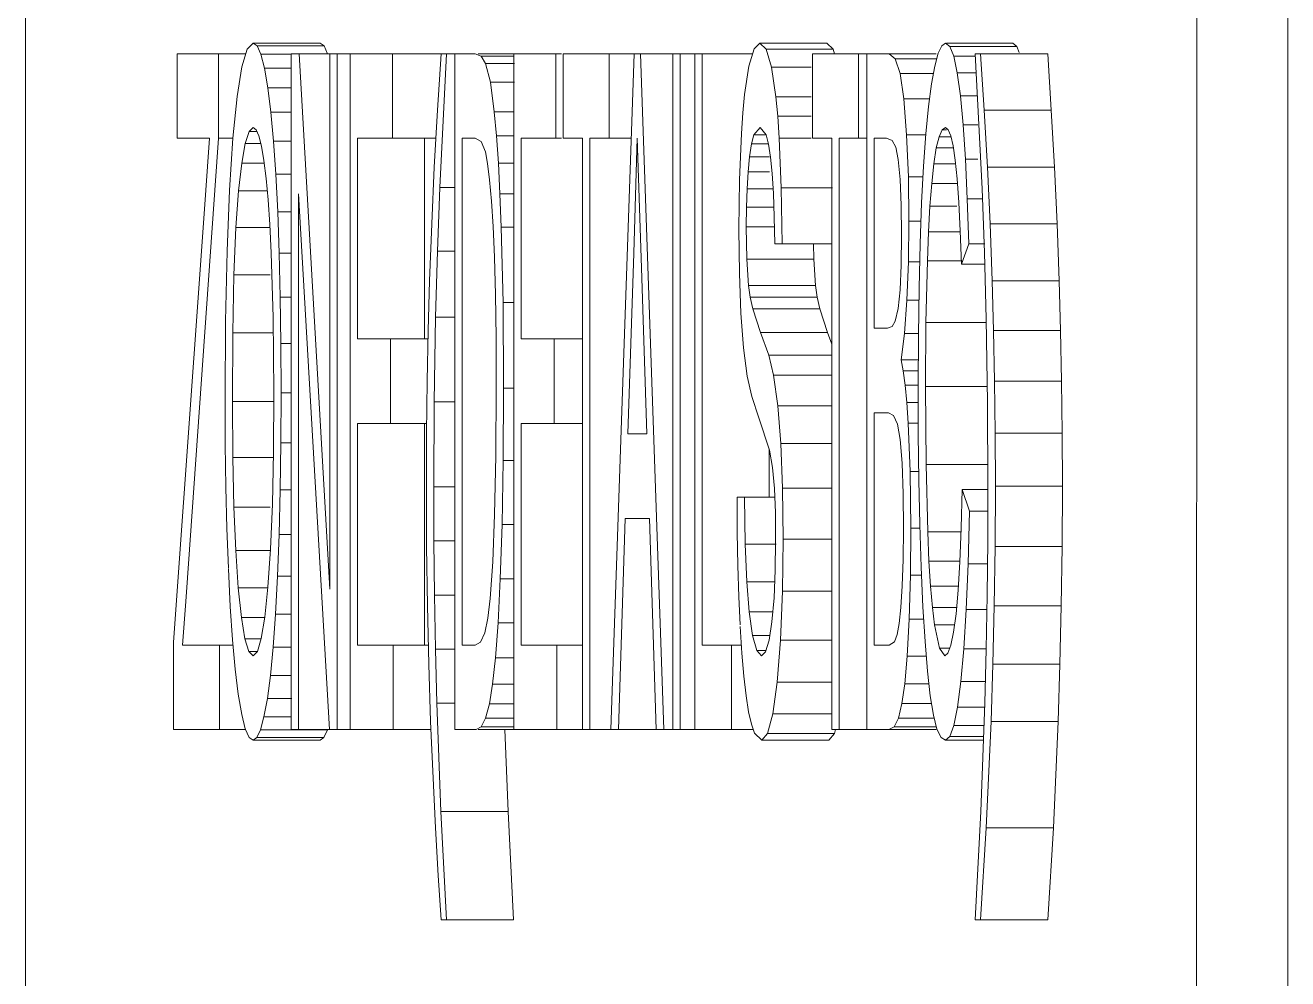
# Model space of a CAD drawing. Header units: millimetres. Extents: x 4237772 to 4686020, y -673 to 29459.
# Drawn here: x 4305745 to 4306683, y 12888 to 13596 of the extents above; entities that cross this region are included whole.
import ezdxf

# ---------------------------------------------------------------- set-up
doc = ezdxf.new("R2010")
doc.units = ezdxf.units.MM
doc.layers.add('A-GENM', color=13, linetype='Continuous', lineweight=5)
doc.layers.add('P-SANR-FIXT', color=6, linetype='Continuous', lineweight=5)

# ---------------------------------------------------------------- blocks, each defined once
blk = doc.blocks.new('Downpipe - Tee Spreader - Downpipe - Tee Spreader-V12-SECTION - GRIDS C4-C5')
at = {"layer": 'P-SANR-FIXT'}
blk.add_line((4306683.27, 15154.83), (4306683.27, 11361.79), dxfattribs=at)
blk = doc.blocks.new('Generic Models 13 - Generic Models 13-2262104-SECTION - GRIDS C4-C5')
at = {"layer": 'A-GENM'}
for p, q in [((4305745.53, 14893.39), (4305745.06, 12493.39)), ((4306615.42, 12471.04), (4306615.89, 14871.04))]:
    blk.add_line(p, q, dxfattribs=at)

msp = doc.modelspace()

# ---------------------------------------------------------------- linework, layer by layer
at = {"layer": 'A-GENM'}
for p, q in [((4305910.03, 13578.52), (4305906.06, 13565.3)), ((4305914.43, 13582.93), (4305910.03, 13578.52)), ((4305917.37, 13580.86), (4305914.43, 13582.93)), ((4305964.24, 13582.93), (4305914.43, 13582.93)), ((4305920.16, 13574.65), (4305917.37, 13580.86)), ((4305967.18, 13580.86), (4305917.37, 13580.86)), ((4305964.24, 13582.93), (4305967.18, 13580.86)), ((4305967.18, 13580.86), (4305969.78, 13575.08)), ((4306286.67, 13578.65), (4306282.83, 13565.82)), ((4306290.93, 13582.93), (4306286.67, 13578.65)), ((4306295.54, 13578.45), (4306290.93, 13582.93)), ((4306340.74, 13582.93), (4306290.93, 13582.93)), ((4306299.57, 13565.02), (4306295.54, 13578.45)), ((4306345.35, 13578.45), (4306295.54, 13578.45)), ((4306340.74, 13582.93), (4306345.35, 13578.45)), ((4306345.35, 13578.45), (4306346.36, 13575.08)), ((4306426.24, 13581.04), (4306423.56, 13575.37)), ((4306429.05, 13582.93), (4306426.24, 13581.04)), ((4306432.17, 13580.48), (4306429.05, 13582.93)), ((4306478.86, 13582.93), (4306429.65, 13582.93)), ((4306435.04, 13573.15), (4306432.17, 13580.48)), ((4306481.99, 13580.48), (4306432.17, 13580.48)), ((4306478.86, 13582.93), (4306481.99, 13580.48)), ((4306481.99, 13580.48), (4306483.78, 13575.88)), ((4305888.78, 13575.08), (4305858.04, 13575.08)), ((4305858.04, 13575.08), (4305858.04, 13512.29)), ((4305888.78, 13512.29), (4305888.78, 13575.08)), ((4305909, 13575.08), (4305888.78, 13575.08)), ((4305922.81, 13564.3), (4305920.16, 13574.65)), ((4305942.76, 13574.65), (4305920.16, 13574.65)), ((4305948.59, 13575.08), (4305942.74, 13575.08)), ((4305942.74, 13575.08), (4305942.74, 13072.8)), ((4305971.43, 13177.15), (4305948.59, 13575.08)), ((4305971.43, 13575.08), (4305948.59, 13575.08)), ((4305976.9, 13575.08), (4305971.43, 13575.08)), ((4305971.43, 13575.08), (4305971.43, 13177.15)), ((4305976.9, 13072.8), (4305976.9, 13575.08)), ((4305986.46, 13575.08), (4305976.9, 13575.08)), ((4306017.88, 13575.08), (4305986.46, 13575.08)), ((4305986.46, 13575.08), (4305986.46, 13072.8)), ((4306017.88, 13512.29), (4306017.88, 13575.08)), ((4306054.08, 13575.08), (4306017.88, 13575.08)), ((4306054.08, 13575.08), (4306051.38, 13533.03)), ((4306053.07, 13475.63), (4306058.18, 13575.08)), ((4306058.18, 13575.08), (4306054.08, 13575.08)), ((4306064.33, 13575.08), (4306058.18, 13575.08)), ((4306079.41, 13575.08), (4306064.33, 13575.08)), ((4306064.33, 13575.08), (4306064.33, 13072.8)), ((4306083.92, 13573.27), (4306079.41, 13575.08)), ((4306108.05, 13575.08), (4306081.64, 13575.08)), ((4306087.21, 13567.84), (4306083.92, 13573.27)), ((4306108.2, 13573.27), (4306083.92, 13573.27)), ((4306090.7, 13553.89), (4306087.21, 13567.84)), ((4306108.68, 13567.84), (4306087.21, 13567.84)), ((4306139.47, 13575.08), (4306108.05, 13575.08)), ((4306108.05, 13575.08), (4306108.05, 13072.8)), ((4306139.47, 13512.29), (4306139.47, 13575.08)), ((4306143.51, 13575.08), (4306139.47, 13575.08)), ((4306179.09, 13575.08), (4306144.93, 13575.08)), ((4306144.93, 13575.08), (4306144.93, 13512.29)), ((4306179.09, 13512.29), (4306179.09, 13575.08)), ((4306197.6, 13575.08), (4306179.09, 13575.08)), ((4306197.6, 13575.08), (4306180.15, 13072.8)), ((4306202.26, 13575.08), (4306197.6, 13575.08)), ((4306219.7, 13072.8), (4306202.26, 13575.08)), ((4306226.22, 13575.08), (4306202.26, 13575.08)), ((4306231.68, 13575.08), (4306226.22, 13575.08)), ((4306226.22, 13575.08), (4306226.22, 13072.8)), ((4306231.68, 13072.8), (4306231.68, 13575.08)), ((4306242.61, 13575.08), (4306231.68, 13575.08)), ((4306248.08, 13575.08), (4306242.61, 13575.08)), ((4306242.61, 13575.08), (4306242.61, 13072.8)), ((4306248.08, 13135.58), (4306248.08, 13575.08)), ((4306285.6, 13575.08), (4306248.08, 13575.08)), ((4306364.2, 13575.08), (4306330.05, 13575.08)), ((4306330.05, 13575.08), (4306330.05, 13512.29)), ((4306364.2, 13512.29), (4306364.2, 13575.08)), ((4306370.35, 13575.08), (4306364.2, 13575.08)), ((4306387.03, 13575.08), (4306370.35, 13575.08)), ((4306370.35, 13575.08), (4306370.35, 13072.8)), ((4306391.62, 13571.38), (4306387.03, 13575.08)), ((4306421.91, 13575.08), (4306387.03, 13575.08)), ((4306395.2, 13560.3), (4306391.62, 13571.38)), ((4306421.91, 13571.38), (4306391.62, 13571.38)), ((4306423.56, 13575.37), (4306420.99, 13565.92)), ((4306437.65, 13560.92), (4306435.04, 13573.15)), ((4306451.26, 13573.15), (4306435.04, 13573.15)), ((4306455.05, 13575.08), (4306450.95, 13575.08)), ((4306450.95, 13575.08), (4306456.09, 13474.65)), ((4306457.75, 13533.03), (4306455.05, 13575.08)), ((4306504.86, 13575.08), (4306455.05, 13575.08)), ((4306504.86, 13575.08), (4306507.56, 13533.03)), ((4305906.06, 13565.3), (4305902.51, 13543.26)), ((4305925.3, 13549.82), (4305922.81, 13564.3)), ((4305942.74, 13564.3), (4305922.81, 13564.3)), ((4306282.83, 13565.82), (4306279.63, 13544.73)), ((4306302.89, 13542.92), (4306299.57, 13565.02)), ((4306329.11, 13565.02), (4306299.57, 13565.02)), ((4306397.95, 13541.55), (4306395.2, 13560.3)), ((4306419.95, 13560.3), (4306395.2, 13560.3)), ((4306420.99, 13565.92), (4306418.55, 13552.7)), ((4306439.99, 13543.81), (4306437.65, 13560.92)), ((4306451.68, 13560.92), (4306437.65, 13560.92)), ((4305927.58, 13531.63), (4305925.3, 13549.82)), ((4305942.74, 13549.82), (4305925.3, 13549.82)), ((4306093.64, 13531.91), (4306090.7, 13553.89)), ((4306108.59, 13553.89), (4306090.7, 13553.89)), ((4306418.55, 13552.7), (4306416.3, 13535.83)), ((4305902.51, 13543.26), (4305899.39, 13512.42)), ((4306279.63, 13544.73), (4306278.35, 13531.19)), ((4306304.22, 13528.72), (4306302.89, 13542.92)), ((4306329.11, 13542.92), (4306302.89, 13542.92)), ((4306400.02, 13514.87), (4306397.95, 13541.55)), ((4306417.06, 13541.55), (4306397.95, 13541.55)), ((4306442.04, 13522.26), (4306439.99, 13543.81)), ((4306452.55, 13543.81), (4306439.99, 13543.81)), ((4305929.57, 13510.18), (4305927.58, 13531.63)), ((4305942.74, 13531.63), (4305927.58, 13531.63)), ((4306051.38, 13533.03), (4306049.05, 13490.89)), ((4306095.26, 13513.95), (4306093.64, 13531.91)), ((4306108.05, 13531.91), (4306093.64, 13531.91)), ((4306278.35, 13531.19), (4306277.29, 13515.67)), ((4306416.3, 13535.83), (4306414.32, 13515.47)), ((4306460.08, 13490.89), (4306457.75, 13533.03)), ((4306507.56, 13533.03), (4306457.75, 13533.03)), ((4306507.56, 13533.03), (4306509.89, 13490.89)), ((4305911.41, 13517.21), (4305914.46, 13520.14)), ((4305914.46, 13520.14), (4305916.63, 13518.62)), ((4306286.5, 13514.75), (4306291.14, 13520.14)), ((4306291.14, 13520.14), (4306295.68, 13514.68)), ((4306305.34, 13512.42), (4306304.22, 13528.72)), ((4306329.11, 13528.72), (4306304.22, 13528.72)), ((4306426.38, 13518.46), (4306428.84, 13520.14)), ((4306428.84, 13520.14), (4306430.97, 13518.63)), ((4306443.76, 13496.72), (4306442.04, 13522.26)), ((4306452.85, 13522.26), (4306442.04, 13522.26)), ((4305858.04, 13512.29), (4305881.91, 13512.29)), ((4305864.32, 13167.96), (4305888.78, 13512.29)), ((4305881.91, 13512.29), (4305877.66, 13452.57)), ((4305899.4, 13512.29), (4305888.78, 13512.29)), ((4305899.39, 13512.42), (4305896.84, 13473.78)), ((4305908.58, 13508.41), (4305911.41, 13517.21)), ((4305917.27, 13517.21), (4305911.41, 13517.21)), ((4305916.63, 13518.62), (4305918.69, 13514.06)), ((4305918.69, 13514.06), (4305920.64, 13506.45)), ((4305991.92, 13363.18), (4305991.92, 13512.29)), ((4305991.92, 13512.29), (4306017.88, 13512.29)), ((4306050.23, 13512.29), (4306017.88, 13512.29)), ((4306041.73, 13512.29), (4306041.73, 13363.18)), ((4306069.79, 13135.58), (4306069.79, 13512.29)), ((4306069.79, 13512.29), (4306079.31, 13512.29)), ((4306079.31, 13512.29), (4306083.92, 13509.78)), ((4306096.66, 13493.65), (4306095.26, 13513.95)), ((4306108.05, 13513.95), (4306095.26, 13513.95)), ((4306113.51, 13363.18), (4306113.51, 13512.29)), ((4306113.51, 13512.29), (4306139.47, 13512.29)), ((4306143.51, 13512.29), (4306139.47, 13512.29)), ((4306144.93, 13512.29), (4306159.28, 13512.29)), ((4306159.28, 13512.29), (4306159.28, 13072.8)), ((4306164.74, 13072.8), (4306164.74, 13512.29)), ((4306164.74, 13512.29), (4306179.09, 13512.29)), ((4306195.42, 13512.29), (4306179.09, 13512.29)), ((4306197.2, 13426.82), (4306199.92, 13512.29)), ((4306199.92, 13512.29), (4306202.98, 13416.03)), ((4306277.29, 13515.67), (4306275.87, 13481.38)), ((4306284.73, 13508), (4306286.5, 13514.75)), ((4306295.68, 13514.75), (4306286.5, 13514.75)), ((4306295.68, 13514.68), (4306297.47, 13507.86)), ((4306306.89, 13475.41), (4306305.34, 13512.42)), ((4306329.11, 13512.42), (4306305.34, 13512.42)), ((4306330.05, 13512.29), (4306344.39, 13512.29)), ((4306344.39, 13512.29), (4306344.39, 13072.8)), ((4306349.86, 13072.8), (4306349.86, 13512.29)), ((4306349.86, 13512.29), (4306364.2, 13512.29)), ((4306370.35, 13512.29), (4306364.2, 13512.29)), ((4306375.81, 13371.03), (4306375.81, 13512.29)), ((4306375.81, 13512.29), (4306385.03, 13512.29)), ((4306385.03, 13512.29), (4306389.28, 13510.65)), ((4306389.28, 13510.65), (4306392.06, 13505.73)), ((4306401.33, 13483.48), (4306400.02, 13514.87)), ((4306414.39, 13514.87), (4306400.02, 13514.87)), ((4306414.32, 13515.47), (4306412.62, 13491.6)), ((4306422.11, 13505.03), (4306424.14, 13513.43)), ((4306424.14, 13513.43), (4306426.38, 13518.46)), ((4306433.06, 13513.43), (4306424.14, 13513.43)), ((4306429.65, 13518.46), (4306426.38, 13518.46)), ((4306430.97, 13518.63), (4306432.91, 13514.09)), ((4306432.91, 13514.09), (4306434.66, 13506.52)), ((4305905.97, 13493.76), (4305908.58, 13508.41)), ((4305920.14, 13508.41), (4305908.58, 13508.41)), ((4305920.64, 13506.45), (4305922.48, 13495.8)), ((4305931.27, 13485.46), (4305929.57, 13510.18)), ((4305942.74, 13510.18), (4305929.57, 13510.18)), ((4306083.92, 13509.78), (4306087.06, 13502.24)), ((4306087.06, 13502.24), (4306088.67, 13493.47)), ((4306283.32, 13498.56), (4306284.73, 13508)), ((4306297.47, 13508), (4306284.73, 13508)), ((4306297.47, 13507.86), (4306298.94, 13498.31)), ((4306392.06, 13505.73), (4306393.87, 13496.4)), ((4306420.29, 13493.29), (4306422.11, 13505.03)), ((4306434.88, 13505.03), (4306422.11, 13505.03)), ((4306434.66, 13506.52), (4306436.22, 13495.92)), ((4305903.58, 13473.24), (4305905.97, 13493.76)), ((4305922.73, 13493.76), (4305905.97, 13493.76)), ((4305922.48, 13495.8), (4305924.16, 13482.38)), ((4306088.67, 13493.47), (4306090.15, 13481.27)), ((4306097.85, 13471.03), (4306096.66, 13493.65)), ((4306108.05, 13493.65), (4306096.66, 13493.65)), ((4306282.25, 13487.21), (4306283.32, 13498.56)), ((4306298.18, 13498.56), (4306283.32, 13498.56)), ((4306298.94, 13498.31), (4306300.13, 13486.1)), ((4306393.87, 13496.4), (4306395.2, 13481.51)), ((4306412.62, 13491.6), (4306411.19, 13464.22)), ((4306418.7, 13478.71), (4306420.29, 13493.29)), ((4306436.48, 13493.29), (4306420.29, 13493.29)), ((4306436.22, 13495.92), (4306437.6, 13482.02)), ((4306445.13, 13467.2), (4306443.76, 13496.72)), ((4306452.85, 13496.72), (4306443.76, 13496.72)), ((4305924.16, 13482.38), (4305925.62, 13466.48)), ((4305932.69, 13457.48), (4305931.27, 13485.46)), ((4305942.74, 13485.46), (4305931.27, 13485.46)), ((4306049.05, 13490.89), (4306047.1, 13448.66)), ((4306281.48, 13474.74), (4306282.25, 13487.21)), ((4306298.18, 13487.21), (4306282.25, 13487.21)), ((4306300.13, 13486.1), (4306301.04, 13471.27)), ((4306401.77, 13450.61), (4306401.33, 13483.48)), ((4306412.19, 13483.48), (4306401.33, 13483.48)), ((4306462.03, 13448.66), (4306460.08, 13490.89)), ((4306509.89, 13490.89), (4306460.08, 13490.89)), ((4306509.89, 13490.89), (4306511.84, 13448.66)), ((4305896.84, 13473.78), (4305895.02, 13428.39)), ((4305901.59, 13445.86), (4305903.58, 13473.24)), ((4305925, 13473.24), (4305903.58, 13473.24)), ((4306051.32, 13428.42), (4306053.07, 13475.63)), ((4306064.33, 13475.63), (4306053.07, 13475.63)), ((4306090.15, 13481.27), (4306091.51, 13465.63)), ((4306275.87, 13481.38), (4306275.4, 13444.6)), ((4306281.02, 13461.15), (4306281.48, 13474.74)), ((4306300.82, 13474.74), (4306281.48, 13474.74)), ((4306307.5, 13433.81), (4306306.89, 13475.41)), ((4306344.85, 13475.41), (4306306.89, 13475.41)), ((4306395.2, 13481.51), (4306396.03, 13462.44)), ((4306417.36, 13461.83), (4306418.7, 13478.71)), ((4306437.38, 13478.71), (4306418.7, 13478.71)), ((4306437.6, 13482.02), (4306438.81, 13464.51)), ((4306456.09, 13474.65), (4306457.83, 13427.4)), ((4305925.62, 13466.48), (4305926.87, 13448.08)), ((4305948.21, 13072.8), (4305948.21, 13470.84)), ((4305948.21, 13470.84), (4305971.05, 13072.8)), ((4306091.51, 13465.63), (4306092.74, 13446.56)), ((4306098.81, 13446.07), (4306097.85, 13471.03)), ((4306108.05, 13471.03), (4306097.85, 13471.03)), ((4306301.04, 13471.27), (4306301.67, 13453.85)), ((4306411.19, 13464.22), (4306410.06, 13433.85)), ((4306438.81, 13464.51), (4306439.84, 13443.42)), ((4306446.17, 13433.69), (4306445.13, 13467.2)), ((4306456.37, 13467.2), (4306445.13, 13467.2)), ((4305933.8, 13426.87), (4305932.69, 13457.48)), ((4305942.74, 13457.48), (4305932.69, 13457.48)), ((4306280.86, 13446.44), (4306281.02, 13461.15)), ((4306301.41, 13461.15), (4306281.02, 13461.15)), ((4306396.03, 13462.44), (4306396.3, 13440.56)), ((4306416.28, 13442.66), (4306417.36, 13461.83)), ((4306437.38, 13461.83), (4306417.36, 13461.83)), ((4305877.66, 13452.57), (4305855.31, 13137.91)), ((4305900.16, 13410.65), (4305901.59, 13445.86)), ((4305926.97, 13445.86), (4305901.59, 13445.86)), ((4305926.87, 13448.08), (4305927.91, 13427.19)), ((4306047.1, 13448.66), (4306045.52, 13406.34)), ((4306092.74, 13446.56), (4306093.74, 13423.9)), ((4306100.1, 13390.09), (4306098.81, 13446.07)), ((4306108.05, 13446.07), (4306098.81, 13446.07)), ((4306275.4, 13444.6), (4306275.78, 13411.71)), ((4306281.3, 13422.32), (4306280.86, 13446.44)), ((4306301.81, 13446.44), (4306280.86, 13446.44)), ((4306301.67, 13453.85), (4306302.04, 13433.81)), ((4306401.4, 13420.37), (4306401.77, 13450.61)), ((4306410.68, 13450.61), (4306401.77, 13450.61)), ((4306463.61, 13406.34), (4306462.03, 13448.66)), ((4306511.84, 13448.66), (4306462.03, 13448.66)), ((4306511.84, 13448.66), (4306513.42, 13406.34)), ((4306396.3, 13440.56), (4306396.01, 13418.01)), ((4306415.46, 13421.18), (4306416.28, 13442.66)), ((4306439.87, 13442.66), (4306416.28, 13442.66)), ((4306439.84, 13443.42), (4306440.7, 13418.73)), ((4305895.02, 13428.39), (4305893.93, 13376.23)), ((4305927.91, 13427.19), (4305929.3, 13379.15)), ((4305934.59, 13394.26), (4305933.8, 13426.87)), ((4305942.74, 13426.87), (4305933.8, 13426.87)), ((4306050, 13379.24), (4306051.32, 13428.42)), ((4306064.33, 13428.42), (4306051.32, 13428.42)), ((4306192.92, 13292.54), (4306197.2, 13426.82)), ((4306302.04, 13433.81), (4306307.5, 13433.81)), ((4306344.39, 13433.81), (4306307.5, 13433.81)), ((4306330.9, 13433.81), (4306331.11, 13422.32)), ((4306410.06, 13433.85), (4306409.25, 13400.98)), ((4306440.7, 13418.73), (4306446.17, 13433.69)), ((4306458.05, 13433.69), (4306446.17, 13433.69)), ((4306457.83, 13427.4), (4306459.14, 13378.14)), ((4306093.76, 13423.54), (4306094.49, 13396.04)), ((4306282.6, 13402.91), (4306281.3, 13422.32)), ((4306331.11, 13422.32), (4306281.3, 13422.32)), ((4306331.11, 13422.32), (4306332.41, 13402.91)), ((4306396.01, 13418.01), (4306395.12, 13399.66)), ((4306400.3, 13391.93), (4306401.4, 13420.37)), ((4306409.72, 13420.37), (4306401.4, 13420.37)), ((4306414.41, 13375.23), (4306415.46, 13421.18)), ((4306440.93, 13421.18), (4306415.46, 13421.18)), ((4306458.06, 13418.73), (4306440.7, 13418.73)), ((4305899.31, 13367.6), (4305900.16, 13410.65)), ((4305926.97, 13410.65), (4305900.16, 13410.65)), ((4306202.98, 13416.03), (4306206.93, 13292.54)), ((4306275.78, 13411.71), (4306276.93, 13382.19)), ((4306045.52, 13406.34), (4306044.49, 13369.44)), ((4306283.8, 13394.28), (4306282.6, 13402.91)), ((4306332.41, 13402.91), (4306282.6, 13402.91)), ((4306332.41, 13402.91), (4306333.61, 13394.28)), ((4306395.12, 13399.66), (4306393.66, 13385.73)), ((4306409.25, 13400.98), (4306408.76, 13365.61)), ((4306464.65, 13369.44), (4306463.61, 13406.34)), ((4306513.42, 13406.34), (4306463.61, 13406.34)), ((4306513.42, 13406.34), (4306514.46, 13369.44)), ((4305935.07, 13359.67), (4305934.59, 13394.26)), ((4305942.74, 13394.26), (4305934.59, 13394.26)), ((4306094.49, 13396.04), (4306094.92, 13364.07)), ((4306100.53, 13326.64), (4306100.1, 13390.09)), ((4306108.05, 13390.09), (4306100.1, 13390.09)), ((4306285.69, 13385.56), (4306283.8, 13394.28)), ((4306333.61, 13394.28), (4306283.8, 13394.28)), ((4306333.61, 13394.28), (4306335.5, 13385.56)), ((4306398.46, 13367.06), (4306400.3, 13391.93)), ((4306409.12, 13391.93), (4306400.3, 13391.93)), ((4305929.3, 13379.15), (4305929.76, 13323.57)), ((4306048.96, 13316.43), (4306050, 13379.24)), ((4306064.33, 13379.24), (4306050, 13379.24)), ((4306276.93, 13382.19), (4306278.86, 13356.59)), ((4306291.53, 13367.84), (4306285.69, 13385.56)), ((4306335.5, 13385.56), (4306285.69, 13385.56)), ((4306335.5, 13385.56), (4306341.34, 13367.84)), ((4306393.66, 13385.73), (4306391.62, 13376.42)), ((4305893.93, 13376.23), (4305893.56, 13317.32)), ((4306385.79, 13371.03), (4306375.81, 13371.03)), ((4306389.28, 13372.38), (4306385.79, 13371.03)), ((4306391.62, 13376.42), (4306389.28, 13372.38)), ((4306414.06, 13327.86), (4306414.41, 13375.23)), ((4306459.18, 13375.23), (4306414.41, 13375.23)), ((4306459.14, 13378.14), (4306460.17, 13315.97)), ((4305899.03, 13316.7), (4305899.31, 13367.6)), ((4305929.4, 13367.6), (4305899.31, 13367.6)), ((4306016.51, 13363.18), (4305991.92, 13363.18)), ((4306016.51, 13300.39), (4306016.51, 13363.18)), ((4306044.36, 13363.18), (4306016.51, 13363.18)), ((4306044.49, 13369.44), (4306043.75, 13331.69)), ((4306094.92, 13364.07), (4306095.07, 13327.62)), ((4306138.1, 13363.18), (4306113.51, 13363.18)), ((4306138.1, 13300.39), (4306138.1, 13363.18)), ((4306159.28, 13363.18), (4306138.1, 13363.18)), ((4306297.55, 13351.01), (4306291.53, 13367.84)), ((4306341.34, 13367.84), (4306291.53, 13367.84)), ((4306341.34, 13367.84), (4306344.39, 13359.31)), ((4306395.87, 13347.48), (4306398.46, 13367.06)), ((4306408.78, 13367.06), (4306398.46, 13367.06)), ((4306408.76, 13365.61), (4306408.6, 13327.74)), ((4306465.39, 13331.69), (4306464.65, 13369.44)), ((4306514.46, 13369.44), (4306464.65, 13369.44)), ((4306514.46, 13369.44), (4306515.2, 13331.69)), ((4305935.23, 13323.08), (4305935.07, 13359.67)), ((4305942.74, 13359.67), (4305935.07, 13359.67)), ((4306278.86, 13356.59), (4306281.58, 13335.46)), ((4306301.2, 13336.32), (4306297.55, 13351.01)), ((4306344.39, 13351.01), (4306298.18, 13351.01)), ((4306397.52, 13339.4), (4306395.87, 13347.48)), ((4306408.68, 13347.48), (4306395.87, 13347.48)), ((4306281.58, 13335.46), (4306284.92, 13320.37)), ((4306304.31, 13313.54), (4306301.2, 13336.32)), ((4306344.39, 13336.32), (4306301.2, 13336.32)), ((4306398.96, 13328.9), (4306397.52, 13339.4)), ((4306408.65, 13339.4), (4306397.52, 13339.4)), ((4305929.76, 13323.57), (4305929.49, 13279.34)), ((4305935.06, 13286.01), (4305935.23, 13323.08)), ((4305942.74, 13323.08), (4305935.23, 13323.08)), ((4306043.75, 13331.69), (4306043.3, 13293.1)), ((4306095.07, 13327.62), (4306094.77, 13275.97)), ((4306100.24, 13272.73), (4306100.53, 13326.64)), ((4306108.05, 13326.64), (4306100.53, 13326.64)), ((4306400.21, 13315.98), (4306398.96, 13328.9)), ((4306408.6, 13328.9), (4306398.96, 13328.9)), ((4306408.6, 13327.74), (4306408.74, 13292.45)), ((4306414.48, 13269.86), (4306414.06, 13327.86)), ((4306459.97, 13327.86), (4306414.06, 13327.86)), ((4306465.83, 13293.1), (4306465.39, 13331.69)), ((4306515.2, 13331.69), (4306465.39, 13331.69)), ((4306515.2, 13331.69), (4306515.64, 13293.1)), ((4305893.56, 13317.32), (4305893.72, 13284.76)), ((4305899.3, 13275.08), (4305899.03, 13316.7)), ((4305899.03, 13316.7), (4305929.72, 13316.7)), ((4306048.62, 13253.3), (4306048.96, 13316.43)), ((4306064.33, 13316.43), (4306048.96, 13316.43)), ((4306284.92, 13320.37), (4306290.14, 13304.5)), ((4306306.49, 13285.43), (4306304.31, 13313.54)), ((4306344.39, 13313.54), (4306304.31, 13313.54)), ((4306401.25, 13300.64), (4306400.21, 13315.98)), ((4306408.65, 13315.98), (4306400.21, 13315.98)), ((4306460.17, 13315.97), (4306460.51, 13253.3)), ((4306290.14, 13304.5), (4306298.1, 13280.53)), ((4306375.81, 13135.58), (4306375.81, 13308.24)), ((4306375.81, 13308.24), (4306386.49, 13308.24)), ((4306386.49, 13308.24), (4306390.38, 13306.14)), ((4306390.38, 13306.14), (4306393.24, 13299.84)), ((4305991.92, 13135.58), (4305991.92, 13300.39)), ((4305991.92, 13300.39), (4306016.51, 13300.39)), ((4306043.39, 13300.39), (4306016.51, 13300.39)), ((4306041.73, 13300.39), (4306041.73, 13135.58)), ((4306113.51, 13135.58), (4306113.51, 13300.39)), ((4306113.51, 13300.39), (4306138.1, 13300.39)), ((4306159.28, 13300.39), (4306138.1, 13300.39)), ((4306393.24, 13299.84), (4306395.25, 13288.36)), ((4306402.66, 13264.56), (4306401.25, 13300.64)), ((4306408.71, 13300.64), (4306401.25, 13300.64)), ((4305934.56, 13250.94), (4305935.06, 13286.01)), ((4305942.74, 13286.01), (4305935.06, 13286.01)), ((4306043.3, 13293.1), (4306043.15, 13253.67)), ((4306206.93, 13292.54), (4306192.92, 13292.54)), ((4306307.76, 13252.29), (4306306.49, 13285.43)), ((4306344.39, 13285.43), (4306306.49, 13285.43)), ((4306395.25, 13288.36), (4306396.62, 13270.72)), ((4306408.74, 13292.45), (4306409.17, 13258.3)), ((4306465.98, 13253.67), (4306465.83, 13293.1)), ((4306515.64, 13293.1), (4306465.83, 13293.1)), ((4306515.64, 13293.1), (4306515.79, 13253.67)), ((4305893.72, 13284.76), (4305894.19, 13253.07)), ((4305929.49, 13279.34), (4305928.68, 13240.46)), ((4306094.77, 13275.97), (4306093.88, 13232.64)), ((4306297.89, 13281.17), (4306297.89, 13245.46)), ((4306298.1, 13280.53), (4306300.43, 13267.51)), ((4305900.12, 13238.13), (4305899.3, 13275.08)), ((4305929.4, 13275.08), (4305899.3, 13275.08)), ((4306099.37, 13225.28), (4306100.24, 13272.73)), ((4306108.05, 13272.73), (4306100.24, 13272.73)), ((4306300.43, 13267.51), (4306301.82, 13252.02)), ((4306396.62, 13270.72), (4306397.41, 13248.15)), ((4306415.71, 13219.7), (4306414.48, 13269.86)), ((4306460.42, 13269.86), (4306414.48, 13269.86)), ((4306403.14, 13222.52), (4306402.66, 13264.56)), ((4306409.09, 13264.56), (4306402.66, 13264.56)), ((4306409.17, 13258.3), (4306409.89, 13225.31)), ((4305894.19, 13253.07), (4305894.97, 13222.25)), ((4305933.72, 13217.89), (4305934.56, 13250.94)), ((4305942.74, 13250.94), (4305934.56, 13250.94)), ((4306043.15, 13253.67), (4306043.35, 13208.81)), ((4306048.77, 13213.06), (4306048.62, 13253.3)), ((4306064.33, 13253.3), (4306048.62, 13253.3)), ((4306301.82, 13252.02), (4306302.5, 13233.85)), ((4306308.19, 13214.43), (4306307.76, 13252.29)), ((4306344.39, 13252.29), (4306307.76, 13252.29)), ((4306397.41, 13248.15), (4306397.67, 13221.91)), ((4306441.39, 13251.34), (4306440.64, 13222.57)), ((4306446.85, 13235.16), (4306441.39, 13251.34)), ((4306441.39, 13251.34), (4306460.75, 13251.34)), ((4306460.51, 13253.3), (4306460.36, 13213.06)), ((4306465.78, 13208.81), (4306465.98, 13253.67)), ((4306515.79, 13253.67), (4306465.98, 13253.67)), ((4306515.79, 13253.67), (4306515.59, 13208.81)), ((4305928.68, 13240.46), (4305927.32, 13206.93)), ((4306274.03, 13245.46), (4306274.23, 13219.41)), ((4306279.5, 13245.46), (4306274.03, 13245.46)), ((4306280.13, 13210.61), (4306279.5, 13245.46)), ((4306302.06, 13245.46), (4306279.5, 13245.46)), ((4305901.48, 13205.85), (4305900.12, 13238.13)), ((4305926.97, 13238.13), (4305900.12, 13238.13)), ((4306093.88, 13232.64), (4306092.45, 13197.46)), ((4306185.92, 13072.8), (4306190.91, 13229.76)), ((4306190.91, 13229.76), (4306208.93, 13229.76)), ((4306208.93, 13229.76), (4306213.92, 13072.8)), ((4306302.5, 13233.85), (4306302.72, 13212.84)), ((4306445.77, 13196.11), (4306446.85, 13235.16)), ((4306460.45, 13235.16), (4306446.85, 13235.16)), ((4305894.97, 13222.25), (4305896.04, 13192.89)), ((4306098.04, 13184.89), (4306099.37, 13225.28)), ((4306108.05, 13225.28), (4306099.37, 13225.28)), ((4306274.23, 13219.41), (4306274.68, 13194.75)), ((4306397.67, 13221.91), (4306397.45, 13199.32)), ((4306402.81, 13187.5), (4306403.14, 13222.52)), ((4306409.97, 13222.52), (4306403.14, 13222.52)), ((4306409.89, 13225.31), (4306410.89, 13193.46)), ((4306416.65, 13198.05), (4306415.71, 13219.7)), ((4306440.52, 13219.7), (4306415.71, 13219.7)), ((4306440.64, 13222.57), (4306439.62, 13197.57)), ((4305932.55, 13186.84), (4305933.72, 13217.89)), ((4305942.74, 13217.89), (4305933.72, 13217.89)), ((4306049.22, 13172.81), (4306048.77, 13213.06)), ((4306064.33, 13213.06), (4306048.77, 13213.06)), ((4306281.26, 13182.61), (4306280.13, 13210.61)), ((4306303.02, 13210.61), (4306280.13, 13210.61)), ((4306302.72, 13212.84), (4306302.42, 13191.27)), ((4306307.7, 13175.73), (4306308.19, 13214.43)), ((4306344.39, 13214.43), (4306308.19, 13214.43)), ((4306460.36, 13213.06), (4306459.92, 13172.81)), ((4305903.4, 13178.26), (4305901.48, 13205.85)), ((4305926.97, 13205.85), (4305901.48, 13205.85)), ((4305927.32, 13206.93), (4305925.43, 13178.75)), ((4306043.35, 13208.81), (4306043.95, 13164.71)), ((4306465.18, 13164.71), (4306465.78, 13208.81)), ((4306515.59, 13208.81), (4306465.78, 13208.81)), ((4306515.59, 13208.81), (4306514.99, 13164.71)), ((4305896.06, 13192.3), (4305897.45, 13164.33)), ((4306092.45, 13197.46), (4306090.55, 13170.29)), ((4306274.68, 13194.75), (4306275.4, 13171.47)), ((4306302.42, 13191.27), (4306301.51, 13170.71)), ((4306397.45, 13199.32), (4306396.78, 13179.6)), ((4306410.89, 13193.46), (4306412.16, 13164.04)), ((4306417.82, 13179.31), (4306416.65, 13198.05)), ((4306439.64, 13198.05), (4306416.65, 13198.05)), ((4306439.62, 13197.57), (4306438.32, 13176.34)), ((4306444.33, 13161.99), (4306445.77, 13196.11)), ((4306460.18, 13196.11), (4306445.77, 13196.11)), ((4305931.08, 13158.62), (4305932.55, 13186.84)), ((4305942.74, 13186.84), (4305932.55, 13186.84)), ((4306096.38, 13152.14), (4306098.04, 13184.89)), ((4306108.05, 13184.89), (4306098.04, 13184.89)), ((4306283.03, 13160.38), (4306281.26, 13182.61)), ((4306302.04, 13182.61), (4306281.26, 13182.61)), ((4306401.85, 13155.02), (4306402.81, 13187.5)), ((4306411.15, 13187.5), (4306402.81, 13187.5)), ((4305905.72, 13156.15), (4305903.4, 13178.26)), ((4305925.56, 13178.26), (4305903.4, 13178.26)), ((4305925.43, 13178.75), (4305923.11, 13156.43)), ((4306049.96, 13132.58), (4306049.22, 13172.81)), ((4306064.33, 13172.81), (4306049.22, 13172.81)), ((4306306.23, 13139.32), (4306307.7, 13175.73)), ((4306344.39, 13175.73), (4306307.7, 13175.73)), ((4306396.78, 13179.6), (4306395.77, 13163.49)), ((4306419.22, 13163.5), (4306417.82, 13179.31)), ((4306438.5, 13179.31), (4306417.82, 13179.31)), ((4306438.32, 13176.34), (4306436.75, 13158.88)), ((4306459.92, 13172.81), (4306459.17, 13132.58)), ((4305862.01, 13135.58), (4305864.32, 13167.96)), ((4305897.45, 13164.33), (4305899.14, 13139.48)), ((4306043.95, 13164.71), (4306044.94, 13121.37)), ((4306090.55, 13170.29), (4306088.79, 13155.6)), ((4306275.4, 13171.47), (4306276.34, 13150.65)), ((4306301.51, 13170.71), (4306299.98, 13152.81)), ((4306395.77, 13163.49), (4306394.51, 13151.71)), ((4306412.16, 13164.04), (4306413.7, 13138.31)), ((4306420.85, 13150.6), (4306419.22, 13163.5)), ((4306437.17, 13163.5), (4306419.22, 13163.5)), ((4306464.19, 13121.37), (4306465.18, 13164.71)), ((4306514.99, 13164.71), (4306465.18, 13164.71)), ((4306514.99, 13164.71), (4306514, 13121.37)), ((4305908.32, 13140.36), (4305905.72, 13156.15)), ((4305923.13, 13156.15), (4305905.72, 13156.15)), ((4305923.11, 13156.43), (4305920.49, 13140.49)), ((4305929.32, 13134.05), (4305931.08, 13158.62)), ((4305942.74, 13158.62), (4305931.08, 13158.62)), ((4306088.79, 13155.6), (4306086.5, 13144.66)), ((4306285.56, 13142.88), (4306283.03, 13160.38)), ((4306300.63, 13160.38), (4306283.03, 13160.38)), ((4306400.41, 13127.4), (4306401.85, 13155.02)), ((4306412.7, 13155.02), (4306401.85, 13155.02)), ((4306436.75, 13158.88), (4306434.94, 13145.25)), ((4306442.53, 13132.8), (4306444.33, 13161.99)), ((4306459.71, 13161.99), (4306444.33, 13161.99)), ((4306086.5, 13144.66), (4306083.46, 13137.85)), ((4306094.47, 13126.28), (4306096.38, 13152.14)), ((4306108.05, 13152.14), (4306096.38, 13152.14)), ((4306276.39, 13149.56), (4306277.62, 13129.68)), ((4306299.98, 13152.81), (4306297.82, 13139.2)), ((4306394.51, 13151.71), (4306392.96, 13143.48)), ((4306424.47, 13133.45), (4306420.85, 13150.6)), ((4306435.65, 13150.6), (4306420.85, 13150.6)), ((4306434.94, 13145.25), (4306432.95, 13135.52)), ((4305855.31, 13137.91), (4305855.31, 13072.8)), ((4305889.46, 13135.58), (4305862.01, 13135.58)), ((4305889.46, 13072.8), (4305889.46, 13135.58)), ((4305899.5, 13135.58), (4305889.46, 13135.58)), ((4305899.14, 13139.48), (4305901.13, 13117.73)), ((4305911.2, 13130.89), (4305908.32, 13140.36)), ((4305920.5, 13140.36), (4305908.32, 13140.36)), ((4305920.49, 13140.49), (4305917.58, 13130.92)), ((4306018.56, 13135.58), (4305991.92, 13135.58)), ((4306018.56, 13072.8), (4306018.56, 13135.58)), ((4306044.61, 13135.58), (4306018.56, 13135.58)), ((4306079.46, 13135.58), (4306069.79, 13135.58)), ((4306083.46, 13137.85), (4306079.46, 13135.58)), ((4306140.15, 13135.58), (4306113.51, 13135.58)), ((4306140.15, 13072.8), (4306140.15, 13135.58)), ((4306159.28, 13135.58), (4306140.15, 13135.58)), ((4306269.94, 13135.58), (4306248.08, 13135.58)), ((4306269.94, 13072.8), (4306269.94, 13135.58)), ((4306277.25, 13135.58), (4306269.94, 13135.58)), ((4306288.66, 13131.52), (4306285.56, 13142.88)), ((4306298.18, 13142.88), (4306285.56, 13142.88)), ((4306297.82, 13139.2), (4306295.16, 13130.6)), ((4306303.84, 13107.99), (4306306.23, 13139.32)), ((4306344.39, 13139.32), (4306306.23, 13139.32)), ((4306387.02, 13135.58), (4306375.81, 13135.58)), ((4306391.07, 13138.03), (4306387.02, 13135.58)), ((4306392.96, 13143.48), (4306391.07, 13138.03)), ((4306413.7, 13138.31), (4306415.5, 13116.28)), ((4306432.95, 13135.52), (4306430.76, 13129.68)), ((4305914.36, 13127.73), (4305911.2, 13130.89)), ((4305917.58, 13130.89), (4305911.2, 13130.89)), ((4305917.58, 13130.92), (4305914.36, 13127.73)), ((4305927.29, 13113.13), (4305929.32, 13134.05)), ((4305942.74, 13134.05), (4305929.32, 13134.05)), ((4306051.01, 13092.36), (4306049.96, 13132.58)), ((4306064.33, 13132.58), (4306049.96, 13132.58)), ((4306092.39, 13106.58), (4306094.47, 13126.28)), ((4306108.05, 13126.28), (4306094.47, 13126.28)), ((4306277.62, 13129.68), (4306279.06, 13112.47)), ((4306292.11, 13127.73), (4306288.66, 13131.52)), ((4306295.44, 13131.52), (4306288.66, 13131.52)), ((4306295.16, 13130.6), (4306292.11, 13127.73)), ((4306398.66, 13106.95), (4306400.41, 13127.4)), ((4306414.59, 13127.4), (4306400.41, 13127.4)), ((4306428.39, 13127.73), (4306424.47, 13133.45)), ((4306432.17, 13133.45), (4306424.47, 13133.45)), ((4306430.76, 13129.68), (4306428.39, 13127.73)), ((4306440.37, 13108.54), (4306442.53, 13132.8)), ((4306459.17, 13132.8), (4306442.53, 13132.8)), ((4306459.17, 13132.58), (4306458.12, 13092.36)), ((4305901.13, 13117.73), (4305903.4, 13099.1)), ((4306044.94, 13121.37), (4306046.32, 13078.81)), ((4306415.5, 13116.28), (4306417.56, 13097.94)), ((4306462.79, 13078.81), (4306464.19, 13121.37)), ((4306514, 13121.37), (4306464.19, 13121.37)), ((4306514, 13121.37), (4306512.6, 13078.81)), ((4305924.98, 13095.85), (4305927.29, 13113.13)), ((4305942.74, 13113.13), (4305927.29, 13113.13)), ((4306279.06, 13112.47), (4306280.71, 13097.92)), ((4306300.59, 13084.51), (4306303.84, 13107.99)), ((4306344.39, 13107.99), (4306303.84, 13107.99)), ((4306396.52, 13092.14), (4306398.66, 13106.95)), ((4306416.55, 13106.95), (4306398.66, 13106.95)), ((4306437.91, 13089.47), (4306440.37, 13108.54)), ((4306458.54, 13108.54), (4306440.37, 13108.54)), ((4305903.4, 13099.1), (4305905.91, 13084.16)), ((4306090, 13091.97), (4306092.39, 13106.58)), ((4306108.05, 13106.58), (4306092.39, 13106.58)), ((4306280.71, 13097.92), (4306282.57, 13086.04)), ((4306417.56, 13097.94), (4306419.91, 13083.5)), ((4305922.48, 13082.33), (4305924.98, 13095.85)), ((4305943.06, 13095.85), (4305924.98, 13095.85)), ((4306054, 13011.93), (4306051.01, 13092.36)), ((4306064.57, 13092.36), (4306051.01, 13092.36)), ((4306087.16, 13081.38), (4306090, 13091.97)), ((4306108.51, 13091.97), (4306090, 13091.97)), ((4306393.91, 13081.44), (4306396.52, 13092.14)), ((4306418.5, 13092.14), (4306396.52, 13092.14)), ((4306435.18, 13075.85), (4306437.91, 13089.47)), ((4306458.16, 13089.47), (4306437.91, 13089.47)), ((4306458.12, 13092.36), (4306455.13, 13011.93)), ((4305905.91, 13084.16), (4305908.57, 13073.49)), ((4305919.88, 13072.67), (4305922.48, 13082.33)), ((4305942.87, 13082.33), (4305922.48, 13082.33)), ((4306046.32, 13078.81), (4306049.85, 12999.8)), ((4306083.88, 13074.94), (4306087.16, 13081.38)), ((4306108.25, 13081.38), (4306087.16, 13081.38)), ((4306282.57, 13086.04), (4306284.65, 13076.81)), ((4306296.69, 13069.84), (4306300.59, 13084.51)), ((4306344.39, 13084.51), (4306300.59, 13084.51)), ((4306390.73, 13074.96), (4306393.91, 13081.44)), ((4306420.45, 13081.44), (4306393.91, 13081.44)), ((4306419.91, 13083.5), (4306422.59, 13073.2)), ((4306459.26, 12999.8), (4306462.79, 13078.81)), ((4306512.6, 13078.81), (4306462.79, 13078.81)), ((4306512.6, 13078.81), (4306509.07, 12999.8)), ((4305855.31, 13072.8), (4305889.46, 13072.8)), ((4305908.88, 13072.8), (4305889.46, 13072.8)), ((4305908.57, 13073.49), (4305911.4, 13067.08)), ((4305917.19, 13066.88), (4305919.88, 13072.67)), ((4305969.69, 13072.67), (4305919.88, 13072.67)), ((4305942.74, 13072.8), (4305948.21, 13072.8)), ((4305971.05, 13072.8), (4305948.21, 13072.8)), ((4305969.69, 13072.67), (4305967, 13066.88)), ((4305971.05, 13072.8), (4305976.9, 13072.8)), ((4305986.46, 13072.8), (4305976.9, 13072.8)), ((4305986.46, 13072.8), (4306018.56, 13072.8)), ((4306046.59, 13072.8), (4306018.56, 13072.8)), ((4306064.33, 13072.8), (4306080.14, 13072.8)), ((4306080.14, 13072.8), (4306083.88, 13074.94)), ((4306108.05, 13072.8), (4306081.64, 13072.8)), ((4306108.23, 13074.94), (4306083.88, 13074.94)), ((4306101.55, 13072.8), (4306103.81, 13011.93)), ((4306108.05, 13072.8), (4306140.15, 13072.8)), ((4306159.28, 13072.8), (4306140.15, 13072.8)), ((4306159.28, 13072.8), (4306164.74, 13072.8)), ((4306180.15, 13072.8), (4306164.74, 13072.8)), ((4306180.15, 13072.8), (4306185.92, 13072.8)), ((4306213.92, 13072.8), (4306185.92, 13072.8)), ((4306213.92, 13072.8), (4306219.7, 13072.8)), ((4306226.22, 13072.8), (4306219.7, 13072.8)), ((4306226.22, 13072.8), (4306231.68, 13072.8)), ((4306242.61, 13072.8), (4306231.68, 13072.8)), ((4306242.61, 13072.8), (4306269.94, 13072.8)), ((4306286.07, 13072.8), (4306269.94, 13072.8)), ((4306284.65, 13076.81), (4306286.97, 13070.22)), ((4306286.97, 13070.22), (4306292.33, 13064.95)), ((4306292.33, 13064.95), (4306296.69, 13069.84)), ((4306346.5, 13069.84), (4306296.69, 13069.84)), ((4306346.5, 13069.84), (4306342.14, 13064.95)), ((4306344.39, 13072.8), (4306349.86, 13072.8)), ((4306347.29, 13072.8), (4306346.5, 13069.84)), ((4306370.35, 13072.8), (4306349.86, 13072.8)), ((4306370.35, 13072.8), (4306386.9, 13072.8)), ((4306386.9, 13072.8), (4306390.73, 13074.96)), ((4306421.91, 13072.8), (4306386.9, 13072.8)), ((4306421.91, 13074.96), (4306390.73, 13074.96)), ((4306422.59, 13073.2), (4306425.6, 13067.01)), ((4306432.18, 13067.67), (4306435.18, 13075.85)), ((4306457.51, 13075.85), (4306435.18, 13075.85)), ((4305911.4, 13067.08), (4305914.39, 13064.95)), ((4305914.39, 13064.95), (4305917.19, 13066.88)), ((4305964.2, 13064.95), (4305914.39, 13064.95)), ((4305967, 13066.88), (4305917.19, 13066.88)), ((4305967, 13066.88), (4305964.2, 13064.95)), ((4306342.14, 13064.95), (4306292.33, 13064.95)), ((4306425.6, 13067.01), (4306428.93, 13064.95)), ((4306428.93, 13064.95), (4306432.18, 13067.67)), ((4306457.1, 13064.95), (4306428.93, 13064.95)), ((4306457.21, 13067.67), (4306432.18, 13067.67)), ((4306058.18, 12931.53), (4306054, 13011.93)), ((4306103.81, 13011.93), (4306054, 13011.93)), ((4306103.81, 13011.93), (4306107.99, 12931.53)), ((4306455.13, 13011.93), (4306450.95, 12931.53)), ((4306049.85, 12999.8), (4306051.88, 12964.33)), ((4306455.05, 12931.53), (4306459.26, 12999.8)), ((4306509.07, 12999.8), (4306459.26, 12999.8)), ((4306509.07, 12999.8), (4306504.86, 12931.53)), ((4306051.88, 12964.33), (4306054.08, 12931.53)), ((4306054.08, 12931.53), (4306058.18, 12931.53)), ((4306107.99, 12931.53), (4306058.18, 12931.53)), ((4306450.95, 12931.53), (4306455.05, 12931.53)), ((4306455.05, 12931.53), (4306504.86, 12931.53))]:
    msp.add_line(p, q, dxfattribs=at)

# ---------------------------------------------------------------- block references
msp.add_blockref('Generic Models 13 - Generic Models 13-2262104-SECTION - GRIDS C4-C5', (0, 0), dxfattribs=at)
at = {"layer": 'P-SANR-FIXT'}
msp.add_blockref('Downpipe - Tee Spreader - Downpipe - Tee Spreader-V12-SECTION - GRIDS C4-C5', (0, 0), dxfattribs=at)

doc.saveas('drawing.dxf')
